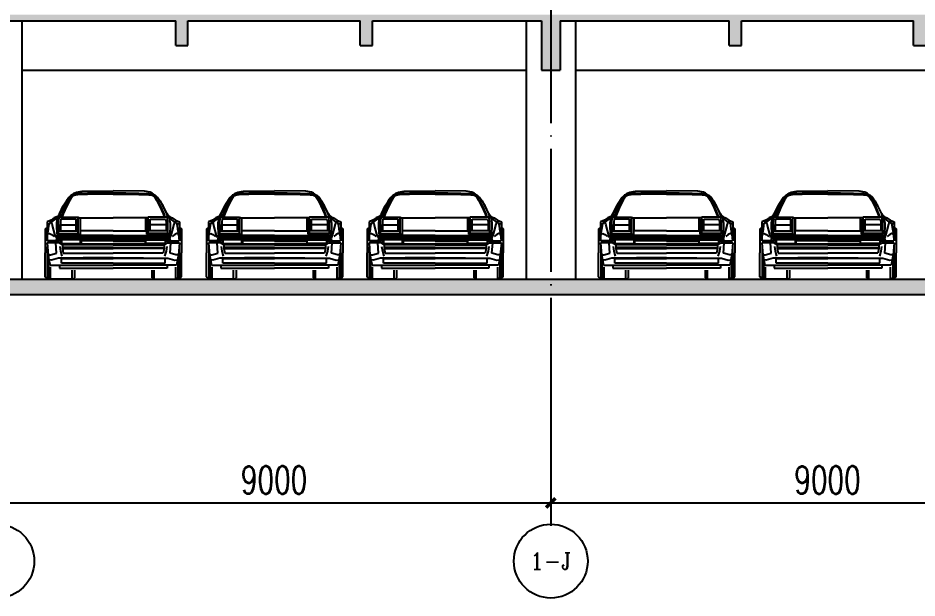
# Model space of a CAD drawing. Header units: millimetres. Extents: x 754901 to 867808, y 336140 to 408787.
# Drawn here: x 831331 to 845952, y 342403 to 351835 of the extents above; entities that cross this region are included whole.
import ezdxf
from ezdxf.enums import TextEntityAlignment as Align

# ---------------------------------------------------------------- set-up
doc = ezdxf.new("R2010")
doc.units = ezdxf.units.MM
doc.header["$LTSCALE"] = 1000
doc.header["$MEASUREMENT"] = 0
doc.linetypes.add('DOTE', pattern=[2.42, 2, -0.2, 0.02, -0.2])
doc.layers.get('0').update_dxf_attribs({"linetype": 'CONTINUOUS'})
doc.layers.get('Defpoints').update_dxf_attribs({"linetype": 'CONTINUOUS'})
for name, color, linetype in [('AXIS', 3, 'CONTINUOUS'), ('DOTE', 1, 'DOTE'), ('RAIL', 163, 'CONTINUOUS'), ('WALL', 255, 'CONTINUOUS'), ('填充', 251, 'CONTINUOUS'), ('洁具', 56, 'CONTINUOUS')]:
    doc.layers.add(name, color=color, linetype=linetype)
doc.styles.add('_TCH_AXIS', font='COMPLEX', dxfattribs={"bigfont": 'GBCBIG'})
doc.styles.add('DIM_FONT', font='SIMPLEX', dxfattribs={"width": 0.7, "bigfont": 'GBCBIG'})
doc.dimstyles.new('_TCH_ARCH&&150', dxfattribs={"dimscale": 1.5, "dimtxt": 300, "dimasz": 100, "dimexe": 250, "dimexo": 300, "dimgap": 100, "dimtad": 1, "dimdec": 0, "dimzin": 0, "dimdsep": 46, "dimtxsty": 'DIM_FONT', "dimblk": 'ARCHTICK', "dimcen": 0.09, "dimclrt": 7, "dimazin": 2, "dimtfac": 1, "dimtdec": 0, "dimtix": 1, "dimtmove": 2, "dimatfit": 3, "dimfxl": 1, "dimtolj": 1, "dimtzin": 0, "dimarcsym": 0})

# ---------------------------------------------------------------- blocks, each defined once
blk = doc.blocks.new('car')
at = {"linetype": 'Continuous'}
for p, q in [((167, 828), (229, 923)), ((229, 923), (201, 884)), ((256, 949), (229, 923)), ((229, 895), (256, 936)), ((268, 940), (240, 895)), ((290, 962), (256, 949)), ((256, 936), (290, 950)), ((262, 951), (290, 974)), ((290, 948), (268, 940)), ((290, 974), (315, 985)), ((329, 969), (290, 962)), ((290, 950), (329, 957)), ((329, 953), (290, 948)), ((315, 985), (379, 996)), ((440, 974), (329, 969)), ((329, 957), (440, 962)), ((440, 959), (329, 953)), ((379, 996), (730, 998)), ((730, 979), (440, 974)), ((440, 962), (730, 968)), ((712, 962), (440, 959)), ((730, 962), (712, 962)), ((1082, 996), (730, 998)), ((730, 979), (1020, 974)), ((1020, 962), (730, 968)), ((730, 962), (748, 962)), ((748, 962), (1020, 959)), ((1020, 974), (1132, 969)), ((1132, 957), (1020, 962)), ((1020, 959), (1132, 953)), ((1146, 985), (1082, 996)), ((1132, 969), (1171, 962)), ((1171, 950), (1132, 957)), ((1132, 953), (1171, 948)), ((1171, 974), (1146, 985)), ((1199, 951), (1171, 974)), ((1171, 962), (1204, 949)), ((1204, 936), (1171, 950)), ((1171, 948), (1193, 940)), ((1193, 940), (1221, 895)), ((1204, 949), (1232, 923)), ((1232, 895), (1204, 936)), ((1232, 923), (1260, 884)), ((1293, 828), (1232, 923)), ((123, 739), (167, 828)), ((173, 828), (128, 739)), ((156, 739), (195, 828)), ((206, 828), (167, 739)), ((201, 884), (173, 828)), ((195, 828), (229, 895)), ((240, 895), (206, 828)), ((1221, 895), (1254, 828)), ((1266, 828), (1232, 895)), ((1254, 828), (1293, 739)), ((1260, 884), (1288, 828)), ((1305, 739), (1266, 828)), ((1288, 828), (1333, 739)), ((1338, 739), (1293, 828)), ((107, 715), (92, 706)), ((95, 694), (123, 739)), ((128, 739), (115, 697)), ((143, 700), (156, 739)), ((167, 739), (154, 700)), ((1293, 739), (1307, 700)), ((1318, 700), (1305, 739)), ((1333, 739), (1346, 697)), ((1366, 694), (1338, 739)), ((1354, 715), (1368, 706)), ((28, 667), (-17, 650)), ((-17, 650), (-17, 433)), ((-17, 622), (11, 628)), ((5, 606), (11, 628)), ((11, 628), (39, 650)), ((11, 628), (18, 633)), ((18, 633), (22, 656)), ((65, 695), (28, 667)), ((39, 650), (95, 689)), ((39, 639), (39, 650)), ((42, 622), (39, 639)), ((61, 550), (42, 622)), ((92, 706), (65, 695)), ((95, 669), (89, 633)), ((89, 633), (89, 583)), ((95, 689), (123, 700)), ((95, 689), (95, 669)), ((111, 650), (117, 680)), ((111, 505), (111, 650)), ((117, 680), (123, 700)), ((123, 700), (334, 700)), ((123, 607), (134, 614)), ((139, 680), (134, 650)), ((134, 650), (134, 548)), ((134, 614), (312, 614)), ((312, 680), (139, 680)), ((312, 548), (312, 680)), ((312, 614), (323, 607)), ((334, 518), (334, 700)), ((334, 700), (346, 692)), ((346, 692), (440, 695)), ((357, 680), (356, 508)), ((362, 684), (357, 680)), ((362, 548), (362, 684)), ((440, 695), (730, 695)), ((1020, 695), (730, 695)), ((1115, 692), (1020, 695)), ((1098, 548), (1098, 684)), ((1098, 684), (1104, 680)), ((1104, 680), (1105, 508)), ((1126, 700), (1115, 692)), ((1126, 518), (1126, 700)), ((1338, 700), (1126, 700)), ((1149, 614), (1137, 607)), ((1149, 548), (1149, 680)), ((1149, 680), (1321, 680)), ((1327, 614), (1149, 614)), ((1321, 680), (1327, 650)), ((1327, 650), (1327, 548)), ((1338, 607), (1327, 614)), ((1366, 689), (1338, 700)), ((1344, 680), (1338, 700)), ((1349, 650), (1344, 680)), ((1349, 505), (1349, 650)), ((1422, 650), (1366, 689)), ((1366, 689), (1366, 669)), ((1366, 669), (1372, 633)), ((1368, 706), (1395, 695)), ((1372, 633), (1372, 583)), ((1395, 695), (1433, 667)), ((1400, 550), (1419, 622)), ((1419, 622), (1422, 639)), ((1450, 628), (1422, 650)), ((1422, 639), (1422, 650)), ((1433, 667), (1478, 650)), ((1443, 633), (1439, 656)), ((1450, 628), (1443, 633)), ((1455, 606), (1450, 628)), ((1478, 622), (1450, 628)), ((1478, 650), (1478, 433)), ((-17, 585), (-39, 569)), ((-39, 569), (-39, 298)), ((-11, 505), (0, 567)), ((-11, 505), (5, 516)), ((0, 567), (5, 606)), ((5, 516), (11, 516)), ((11, 516), (33, 505)), ((72, 511), (61, 550)), ((86, 472), (72, 511)), ((89, 583), (93, 533)), ((93, 533), (97, 491)), ((111, 548), (334, 548)), ((111, 516), (334, 518)), ((356, 508), (111, 505)), ((123, 548), (123, 607)), ((323, 607), (323, 548)), ((730, 548), (362, 548)), ((730, 548), (1098, 548)), ((1105, 508), (1349, 505)), ((1349, 548), (1126, 548)), ((1349, 516), (1126, 518)), ((1137, 607), (1137, 548)), ((1338, 548), (1338, 607)), ((1368, 533), (1364, 491)), ((1372, 583), (1368, 533)), ((1375, 472), (1388, 511)), ((1388, 511), (1400, 550)), ((1450, 516), (1427, 505)), ((1455, 516), (1450, 516)), ((1461, 567), (1455, 606)), ((1472, 505), (1455, 516)), ((1472, 505), (1461, 567)), ((1478, 585), (1500, 569)), ((1500, 569), (1500, 298)), ((-17, 433), (-11, 505)), ((120, 410), (-17, 410)), ((-17, 410), (-6, 277)), ((139, 433), (-13, 433)), ((0, 410), (0, 433)), ((33, 505), (62, 483)), ((89, 293), (81, 410)), ((97, 491), (86, 472)), ((90, 458), (87, 438)), ((87, 438), (87, 433)), ((87, 433), (92, 438)), ((100, 477), (90, 458)), ((92, 438), (96, 458)), ((96, 458), (105, 477)), ((111, 494), (100, 477)), ((105, 477), (117, 494)), ((106, 433), (111, 449)), ((730, 494), (111, 494)), ((111, 449), (131, 483)), ((127, 466), (117, 449)), ((117, 449), (117, 433)), ((117, 433), (120, 433)), ((120, 433), (123, 449)), ((139, 399), (120, 410)), ((123, 449), (128, 457)), ((139, 472), (127, 466)), ((128, 457), (139, 463)), ((131, 483), (150, 491)), ((730, 472), (139, 472)), ((139, 463), (730, 463)), ((730, 452), (139, 452)), ((139, 452), (139, 399)), ((362, 446), (145, 446)), ((145, 446), (145, 405)), ((150, 491), (730, 491)), ((362, 405), (362, 446)), ((368, 452), (368, 399)), ((730, 433), (368, 433)), ((730, 494), (1349, 494)), ((1310, 491), (730, 491)), ((730, 472), (1321, 472)), ((1321, 463), (730, 463)), ((730, 452), (1321, 452)), ((730, 433), (1093, 433)), ((1093, 452), (1093, 399)), ((1098, 446), (1316, 446)), ((1098, 405), (1098, 446)), ((1330, 483), (1310, 491)), ((1316, 446), (1316, 405)), ((1321, 472), (1334, 466)), ((1333, 457), (1321, 463)), ((1321, 452), (1321, 399)), ((1321, 433), (1474, 433)), ((1321, 399), (1341, 410)), ((1349, 449), (1330, 483)), ((1338, 449), (1333, 457)), ((1334, 466), (1344, 449)), ((1341, 433), (1338, 449)), ((1344, 433), (1341, 433)), ((1341, 410), (1478, 410)), ((1355, 477), (1344, 494)), ((1344, 449), (1344, 433)), ((1349, 494), (1361, 477)), ((1355, 433), (1349, 449)), ((1365, 458), (1355, 477)), ((1361, 477), (1371, 458)), ((1364, 491), (1375, 472)), ((1368, 438), (1365, 458)), ((1374, 433), (1368, 438)), ((1371, 458), (1374, 438)), ((1372, 293), (1380, 410)), ((1374, 438), (1374, 433)), ((1427, 505), (1398, 483)), ((1461, 410), (1461, 433)), ((1478, 410), (1466, 277)), ((1478, 433), (1472, 505)), ((-14, 365), (-14, 19)), ((126, 371), (134, 316)), ((134, 316), (150, 260)), ((139, 399), (730, 399)), ((156, 388), (139, 399)), ((145, 405), (362, 405)), ((730, 388), (156, 388)), ((156, 388), (156, 360)), ((730, 360), (156, 360)), ((156, 360), (156, 348)), ((156, 348), (730, 348)), ((156, 348), (167, 293)), ((1321, 399), (730, 399)), ((730, 388), (1305, 388)), ((730, 360), (1305, 360)), ((1305, 348), (730, 348)), ((1316, 405), (1098, 405)), ((1305, 348), (1293, 293)), ((1305, 388), (1321, 399)), ((1305, 388), (1305, 360)), ((1305, 360), (1305, 348)), ((1327, 316), (1310, 260)), ((1335, 371), (1327, 316)), ((1475, 365), (1475, 19)), ((-39, 28), (-39, 298)), ((-6, 277), (22, 277)), ((-6, 277), (5, 221)), ((0, 248), (0, 18)), ((5, 221), (17, 159)), ((33, 215), (5, 221)), ((22, 277), (89, 293)), ((111, 238), (33, 215)), ((123, 238), (111, 238)), ((150, 238), (123, 238)), ((145, 236), (730, 236)), ((145, 182), (145, 236)), ((390, 243), (150, 238)), ((167, 293), (730, 293)), ((730, 243), (390, 243)), ((1293, 293), (730, 293)), ((730, 243), (1071, 243)), ((1316, 236), (730, 236)), ((1071, 243), (1310, 238)), ((1310, 238), (1338, 238)), ((1316, 182), (1316, 236)), ((1338, 238), (1349, 238)), ((1349, 238), (1427, 215)), ((1439, 277), (1372, 293)), ((1427, 215), (1455, 221)), ((1466, 277), (1439, 277)), ((1455, 221), (1444, 159)), ((1466, 277), (1455, 221)), ((1461, 248), (1461, 18)), ((1500, 28), (1500, 298)), ((17, 159), (730, 159)), ((24, 5), (24, 138)), ((123, 159), (123, 126)), ((123, 126), (730, 126)), ((730, 182), (145, 182)), ((295, 104), (295, 18)), ((730, 182), (1316, 182)), ((1444, 159), (730, 159)), ((1338, 126), (730, 126)), ((1165, 104), (1165, 18)), ((1338, 159), (1338, 126)), ((1437, 5), (1437, 138)), ((0, 0), (-39, 28)), ((0, 18), (14, -2)), ((229, 0), (0, 0)), ((276, 0), (229, 0)), ((268, 5), (268, 101)), ((295, 18), (276, 0)), ((1165, 18), (1184, 0)), ((1184, 0), (1232, 0)), ((1193, 5), (1193, 101)), ((1232, 0), (1461, 0)), ((1461, 18), (1447, -2)), ((1461, 0), (1500, 28))]:
    blk.add_line(p, q, dxfattribs=at)
blk = doc.blocks.new('_ArchTick')
at = {"color": 0, "linetype": 'ByBlock', "const_width": 0.4}
blk.add_lwpolyline([(-0.5, -0.5), (0.5, 0.5)], dxfattribs=at)
blk = doc.blocks.new('*D14')
at = {"layer": 'AXIS', "color": 0, "lineweight": -2, "transparency": 16777216}
for p, q in [((830996, 345303), (830996, 343574)), ((839996, 345303), (839996, 343574)), ((830996, 343949), (839996, 343949))]:
    blk.add_line(p, q, dxfattribs=at)
at = {"layer": 'Defpoints', "color": 0}
for p in [(830996, 345753), (839996, 345753), (839996, 343949)]:
    blk.add_point(p, dxfattribs=at)
at = {"layer": 'AXIS', "color": 0, "lineweight": -2, "transparency": 16777216, "xscale": 150, "yscale": 150, "zscale": 150, "rotation": 180}
blk.add_blockref('_ArchTick', (830996, 343949), dxfattribs=at)
at = {"layer": 'AXIS', "color": 0, "lineweight": -2, "transparency": 16777216, "xscale": 150, "yscale": 150, "zscale": 150}
blk.add_blockref('_ArchTick', (839996, 343949), dxfattribs=at)
at = {"layer": 'AXIS', "color": 7, "transparency": 16777216, "insert": (835496, 344324), "char_height": 450, "attachment_point": 5, "style": 'DIM_FONT'}
blk.add_mtext('\\A1;9000', dxfattribs=at)
blk = doc.blocks.new('*D15')
at = {"layer": 'AXIS', "color": 0, "lineweight": -2, "transparency": 16777216}
for p, q in [((839996, 345303), (839996, 343574)), ((848996, 345303), (848996, 343574)), ((839996, 343949), (848996, 343949))]:
    blk.add_line(p, q, dxfattribs=at)
at = {"layer": 'Defpoints', "color": 0}
for p in [(839996, 345753), (848996, 345753), (848996, 343949)]:
    blk.add_point(p, dxfattribs=at)
at = {"layer": 'AXIS', "color": 0, "lineweight": -2, "transparency": 16777216, "xscale": 150, "yscale": 150, "zscale": 150, "rotation": 180}
blk.add_blockref('_ArchTick', (839996, 343949), dxfattribs=at)
at = {"layer": 'AXIS', "color": 0, "lineweight": -2, "transparency": 16777216, "xscale": 150, "yscale": 150, "zscale": 150}
blk.add_blockref('_ArchTick', (848996, 343949), dxfattribs=at)
at = {"layer": 'AXIS', "color": 7, "transparency": 16777216, "insert": (844496, 344324), "char_height": 450, "attachment_point": 5, "style": 'DIM_FONT'}
blk.add_mtext('\\A1;9000', dxfattribs=at)

msp = doc.modelspace()

# ---------------------------------------------------------------- hatches: boundary and pattern name
at = {"layer": '填充'}
h = msp.add_hatch(color=256, dxfattribs=at)
h.paths.add_polyline_path([(862295.9, 356385.9), (858395.9, 356385.9), (858395.9, 357785.9), (771695.9, 357785.9), (771695.9, 357770.9), (767845.9, 357770.9), (767845.9, 356385.9), (764595.9, 356385.9), (764595.9, 347335.9), (862295.9, 347335.9)])
h.paths.add_polyline_path([(861895.9, 347585.9), (764995.9, 347585.9), (764995.9, 351785.9), (767845.9, 351785.9), (767845.9, 350985.9), (768145.9, 350985.9), (768145.9, 351785.9), (770895.9, 351785.9), (770895.9, 351385.9), (771095.9, 351385.9), (771095.9, 351785.9), (773895.9, 351785.9), (773895.9, 351385.9), (774095.9, 351385.9), (774095.9, 351785.9), (776845.9, 351785.9), (776845.9, 350985.9), (777145.9, 350985.9), (777145.9, 351785.9), (779895.9, 351785.9), (779895.9, 351385.9), (780095.9, 351385.9), (780095.9, 351785.9), (782895.9, 351785.9), (782895.9, 351385.9), (783095.9, 351385.9), (783095.9, 351785.9), (785845.9, 351785.9), (785845.9, 350985.9), (786145.9, 350985.9), (786145.9, 351785.9), (788895.9, 351785.9), (788895.9, 351385.9), (789095.9, 351385.9), (789095.9, 351785.9), (791895.9, 351785.9), (791895.9, 351385.9), (792095.9, 351385.9), (792095.9, 351785.9), (794845.9, 351785.9), (794845.9, 350985.9), (795145.9, 350985.9), (795145.9, 351785.9), (797895.9, 351785.9), (797895.9, 351385.9), (798095.9, 351385.9), (798095.9, 351785.9), (800895.9, 351785.9), (800895.9, 351385.9), (801095.9, 351385.9), (801095.9, 351785.9), (803845.9, 351785.9), (803845.9, 350985.9), (804145.9, 350985.9), (804145.9, 351785.9), (812845.9, 351785.9), (812845.9, 350985.9), (813145.9, 350985.9), (813145.9, 351785.9), (815895.9, 351785.9), (815895.9, 351385.9), (816095.9, 351385.9), (816095.9, 351785.9), (818895.9, 351785.9), (818895.9, 351385.9), (819095.9, 351385.9), (819095.9, 351785.9), (821845.9, 351785.9), (821845.9, 350985.9), (822145.9, 350985.9), (822145.9, 351785.9), (824895.9, 351785.9), (824895.9, 351385.9), (825095.9, 351385.9), (825095.9, 351785.9), (827895.9, 351785.9), (827895.9, 351385.9), (828095.9, 351385.9), (828095.9, 351785.9), (830845.9, 351785.9), (830845.9, 350985.9), (831145.9, 350985.9), (831145.9, 351785.9), (833895.9, 351785.9), (833895.9, 351385.9), (834095.9, 351385.9), (834095.9, 351785.9), (836895.9, 351785.9), (836895.9, 351385.9), (837095.9, 351385.9), (837095.9, 351785.9), (839845.9, 351785.9), (839845.9, 350985.9), (840145.9, 350985.9), (840145.9, 351785.9), (842895.9, 351785.9), (842895.9, 351385.9), (843095.9, 351385.9), (843095.9, 351785.9), (845895.9, 351785.9), (845895.9, 351385.9), (846095.9, 351385.9), (846095.9, 351785.9), (848845.9, 351785.9), (848845.9, 350985.9), (849145.9, 350985.9), (849145.9, 351785.9), (851895.9, 351785.9), (851895.9, 351385.9), (852095.9, 351385.9), (852095.9, 351785.9), (854895.9, 351785.9), (854895.9, 351385.9), (855095.9, 351385.9), (855095.9, 351785.9), (857845.9, 351785.9), (857845.9, 350985.9), (858145.9, 350985.9), (858145.9, 351785.9), (861895.9, 351785.9)], flags=16)
h.paths.add_polyline_path([(861895.9, 351885.9), (764995.9, 351885.9), (764995.9, 356285.9), (768145.9, 356285.9), (768145.9, 357685.9), (770895.9, 357685.9), (770895.9, 357285.9), (771095.9, 357285.9), (771095.9, 357685.9), (773895.9, 357685.9), (773895.9, 357285.9), (774095.9, 357285.9), (774095.9, 357685.9), (776845.9, 357685.9), (776845.9, 356885.9), (777145.9, 356885.9), (777145.9, 357685.9), (779895.9, 357685.9), (779895.9, 357285.9), (780095.9, 357285.9), (780095.9, 357685.9), (782895.9, 357685.9), (782895.9, 357285.9), (783095.9, 357285.9), (783095.9, 357685.9), (785845.9, 357685.9), (785845.9, 356885.9), (786145.9, 356885.9), (786145.9, 357685.9), (788895.9, 357685.9), (788895.9, 357285.9), (789095.9, 357285.9), (789095.9, 357685.9), (791895.9, 357685.9), (791895.9, 357285.9), (792095.9, 357285.9), (792095.9, 357685.9), (794845.9, 357685.9), (794845.9, 356885.9), (795145.9, 356885.9), (795145.9, 357685.9), (797895.9, 357685.9), (797895.9, 357285.9), (798095.9, 357285.9), (798095.9, 357685.9), (800895.9, 357685.9), (800895.9, 357285.9), (801095.9, 357285.9), (801095.9, 357685.9), (803845.9, 357685.9), (803845.9, 356885.9), (804145.9, 356885.9), (804145.9, 357685.9), (812845.9, 357685.9), (812845.9, 356885.9), (813145.9, 356885.9), (813145.9, 357685.9), (815895.9, 357685.9), (815895.9, 357285.9), (816095.9, 357285.9), (816095.9, 357685.9), (818895.9, 357685.9), (818895.9, 357285.9), (819095.9, 357285.9), (819095.9, 357685.9), (821845.9, 357685.9), (821845.9, 356885.9), (822145.9, 356885.9), (822145.9, 357685.9), (824895.9, 357685.9), (824895.9, 357285.9), (825095.9, 357285.9), (825095.9, 357685.9), (827895.9, 357685.9), (827895.9, 357285.9), (828095.9, 357285.9), (828095.9, 357685.9), (830845.9, 357685.9), (830845.9, 356885.9), (831145.9, 356885.9), (831145.9, 357685.9), (833895.9, 357685.9), (833895.9, 357285.9), (834095.9, 357285.9), (834095.9, 357685.9), (836895.9, 357685.9), (836895.9, 357285.9), (837095.9, 357285.9), (837095.9, 357685.9), (839845.9, 357685.9), (839845.9, 356885.9), (840145.9, 356885.9), (840145.9, 357685.9), (842895.9, 357685.9), (842895.9, 357285.9), (843095.9, 357285.9), (843095.9, 357685.9), (845895.9, 357685.9), (845895.9, 357285.9), (846095.9, 357285.9), (846095.9, 357685.9), (848845.9, 357685.9), (848845.9, 356885.9), (849145.9, 356885.9), (849145.9, 357685.9), (851895.9, 357685.9), (851895.9, 357285.9), (852095.9, 357285.9), (852095.9, 357685.9), (854895.9, 357685.9), (854895.9, 357285.9), (855095.9, 357285.9), (855095.9, 357685.9), (857845.9, 357685.9), (857995.9, 357685.9), (857995.9, 356285.9), (861895.9, 356285.9)], flags=16)

# ---------------------------------------------------------------- linework, layer by layer
at = {"layer": 'AXIS'}
msp.add_line((839995.9, 345753.4), (839995.9, 344057.9), dxfattribs=at)
for centre in [(830995.9, 343002.8), (839995.9, 343002.8)]:
    msp.add_circle(centre, 600, dxfattribs=at)
at = {"layer": 'DOTE'}
msp.add_line((839995.9, 407785.9), (839995.9, 345753.4), dxfattribs=at)
at = {"layer": 'RAIL'}
for p, q in [((831395.9, 351785.9), (831395.9, 347585.9)), ((839595.9, 351785.9), (839595.9, 347585.9)), ((840395.9, 351785.9), (840395.9, 347585.9)), ((831395.9, 350985.9), (839595.9, 350985.9)), ((840395.9, 350985.9), (848595.9, 350985.9))]:
    msp.add_line(p, q, dxfattribs=at)
at = {"layer": 'WALL'}
for p, q in [((831145.9, 351785.9), (833895.9, 351785.9)), ((833895.9, 351385.9), (833895.9, 351785.9)), ((834095.9, 351785.9), (836895.9, 351785.9)), ((834095.9, 351385.9), (834095.9, 351785.9)), ((836895.9, 351385.9), (836895.9, 351785.9)), ((837095.9, 351785.9), (839845.9, 351785.9)), ((837095.9, 351385.9), (837095.9, 351785.9)), ((839845.9, 351785.9), (839845.9, 350985.9)), ((840145.9, 351785.9), (842895.9, 351785.9)), ((840145.9, 351785.9), (840145.9, 350985.9)), ((842895.9, 351385.9), (842895.9, 351785.9)), ((843095.9, 351785.9), (845895.9, 351785.9)), ((843095.9, 351385.9), (843095.9, 351785.9)), ((845895.9, 351385.9), (845895.9, 351785.9)), ((833895.9, 351385.9), (834095.9, 351385.9)), ((836895.9, 351385.9), (837095.9, 351385.9)), ((842895.9, 351385.9), (843095.9, 351385.9)), ((845895.9, 351385.9), (846095.9, 351385.9)), ((839845.9, 350985.9), (840145.9, 350985.9)), ((764995.9, 347585.9), (861895.9, 347585.9)), ((764595.9, 347335.9), (862295.9, 347335.9))]:
    msp.add_line(p, q, dxfattribs=at)

# ---------------------------------------------------------------- block references
at = {"layer": '洁具', "xscale": 1.439999999944121, "yscale": 1.439999999944121, "zscale": 1.439999999944121}
for p in [(831828.3, 347585.9), (834452.8, 347585.9), (837064.3, 347585.9), (840828.3, 347585.9), (843452.8, 347585.9)]:
    msp.add_blockref('car', p, dxfattribs=at)

# ---------------------------------------------------------------- texts
at = {"layer": 'AXIS', "color": 7, "style": '_TCH_AXIS'}
msp.add_text('1-J', height=269.61, dxfattribs=at).set_placement((839662.1, 342868), (840329.7, 342868), align=Align.FIT)

# ---------------------------------------------------------------- dimensions: what is measured, and where the dimension line sits
at = {"layer": 'AXIS'}
for p1, p2, picture, middle in [((830995.9, 345753.4), (839995.9, 345753.4), '*D14', (835495.9, 344323.9)), ((839995.9, 345753.4), (848995.9, 345753.4), '*D15', (844495.9, 344323.9))]:
    dim = msp.add_aligned_dim(p1=p1, p2=p2, distance=-1804.5, dimstyle='_TCH_ARCH&&150', dxfattribs=at)
    dim.commit()
    dim.dimension.update_dxf_attribs({"geometry": picture, "text_midpoint": middle})

doc.saveas('drawing.dxf')
